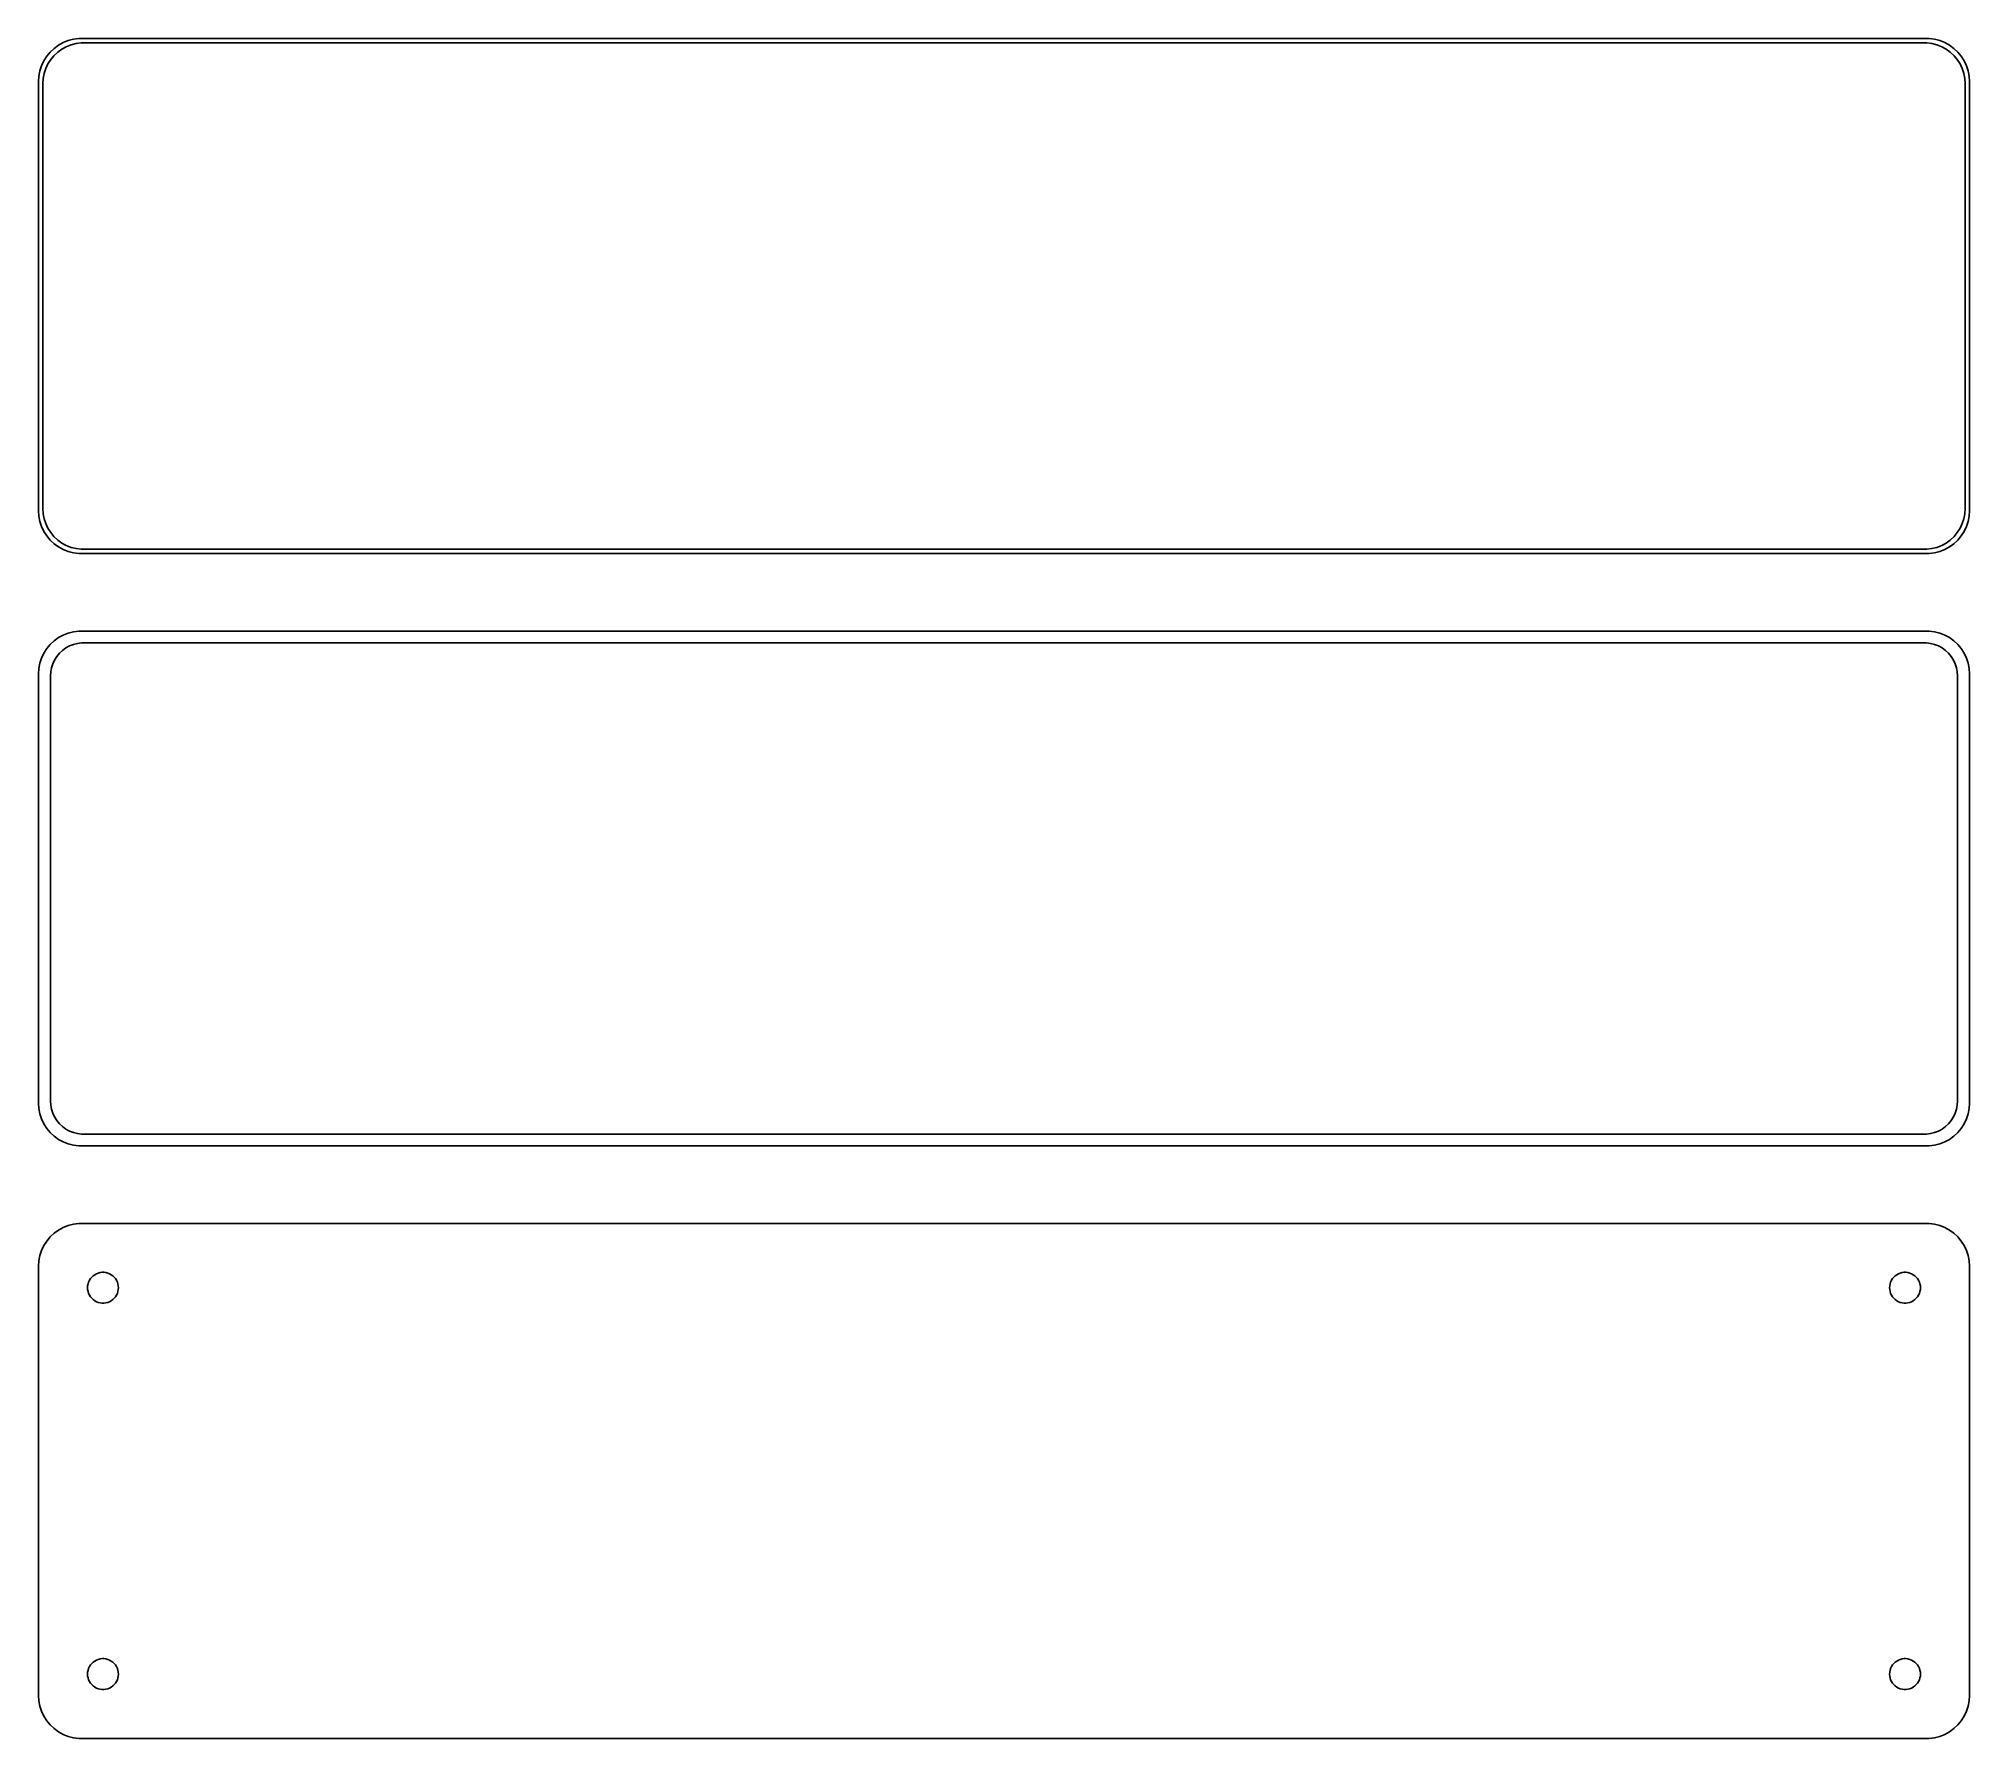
# Model space of a CAD drawing. Header units: metres. Extents: x -112 to 112, y 108 to 306.
import ezdxf

# ---------------------------------------------------------------- set-up
doc = ezdxf.new("R2010")
doc.units = ezdxf.units.M

msp = doc.modelspace()

# ---------------------------------------------------------------- linework, layer by layer
for p, q in [((-111.545, 303.939), (-111.882, 303.409)), ((-111.145, 304.423), (-111.545, 303.939)), ((-110.687, 304.853), (-111.145, 304.423)), ((-111.093, 303.542), (-110.713, 304.002)), ((-110.713, 304.002), (-110.278, 304.41)), ((-110.179, 305.222), (-110.687, 304.853)), ((-110.278, 304.41), (-109.795, 304.761)), ((-109.629, 305.524), (-110.179, 305.222)), ((-109.795, 304.761), (-109.272, 305.048)), ((-109.045, 305.755), (-109.629, 305.524)), ((-109.272, 305.048), (-108.718, 305.268)), ((-108.437, 305.911), (-109.045, 305.755)), ((-108.718, 305.268), (-108.14, 305.416)), ((-107.814, 305.99), (-108.437, 305.911)), ((-108.14, 305.416), (-107.548, 305.491)), ((107.814, 305.99), (-107.814, 305.99)), ((-107.548, 305.491), (107.548, 305.491)), ((107.548, 305.491), (108.14, 305.416)), ((108.437, 305.911), (107.814, 305.99)), ((108.14, 305.416), (108.718, 305.268)), ((109.045, 305.755), (108.437, 305.911)), ((108.718, 305.268), (109.272, 305.048)), ((109.629, 305.524), (109.045, 305.755)), ((109.272, 305.048), (109.795, 304.761)), ((110.179, 305.222), (109.629, 305.524)), ((109.795, 304.761), (110.278, 304.41)), ((110.687, 304.853), (110.179, 305.222)), ((110.278, 304.41), (110.713, 304.002)), ((111.145, 304.423), (110.687, 304.853)), ((110.713, 304.002), (111.093, 303.542)), ((111.545, 303.939), (111.145, 304.423)), ((111.882, 303.409), (111.545, 303.939)), ((-112.461, 301.627), (-112.5, 301)), ((-112.343, 302.243), (-112.461, 301.627)), ((-112.149, 302.841), (-112.343, 302.243)), ((-111.882, 303.409), (-112.149, 302.841)), ((-111.963, 301.345), (-111.851, 301.931)), ((-111.851, 301.931), (-111.666, 302.499)), ((-111.666, 302.499), (-111.412, 303.038)), ((-111.412, 303.038), (-111.093, 303.542)), ((111.093, 303.542), (111.412, 303.038)), ((111.412, 303.038), (111.666, 302.499)), ((111.666, 302.499), (111.851, 301.931)), ((111.851, 301.931), (111.963, 301.345)), ((112.149, 302.841), (111.882, 303.409)), ((112.343, 302.243), (112.149, 302.841)), ((112.461, 301.627), (112.343, 302.243)), ((112.5, 301), (112.461, 301.627)), ((-112.5, 301), (-112.5, 251)), ((-112, 300.75), (-111.963, 301.345)), ((-112, 251.25), (-112, 300.75)), ((111.963, 301.345), (112, 300.75)), ((112, 300.75), (112, 251.25)), ((112.5, 251), (112.5, 301)), ((-112.5, 251), (-112.461, 250.373)), ((-112.461, 250.373), (-112.343, 249.757)), ((-112.343, 249.757), (-112.149, 249.159)), ((-111.963, 250.655), (-112, 251.25)), ((-111.851, 250.069), (-111.963, 250.655)), ((-111.666, 249.501), (-111.851, 250.069)), ((111.851, 250.069), (111.666, 249.501)), ((111.963, 250.655), (111.851, 250.069)), ((112, 251.25), (111.963, 250.655)), ((112.149, 249.159), (112.343, 249.757)), ((112.343, 249.757), (112.461, 250.373)), ((112.461, 250.373), (112.5, 251)), ((-112.149, 249.159), (-111.882, 248.591)), ((-111.882, 248.591), (-111.545, 248.061)), ((-111.412, 248.962), (-111.666, 249.501)), ((-111.545, 248.061), (-111.145, 247.577)), ((-111.093, 248.458), (-111.412, 248.962)), ((-111.145, 247.577), (-110.687, 247.147)), ((-110.713, 247.998), (-111.093, 248.458)), ((-110.278, 247.59), (-110.713, 247.998)), ((-109.795, 247.239), (-110.278, 247.59)), ((110.278, 247.59), (109.795, 247.239)), ((110.713, 247.998), (110.278, 247.59)), ((110.687, 247.147), (111.145, 247.577)), ((111.093, 248.458), (110.713, 247.998)), ((111.412, 248.962), (111.093, 248.458)), ((111.145, 247.577), (111.545, 248.061)), ((111.666, 249.501), (111.412, 248.962)), ((111.545, 248.061), (111.882, 248.591)), ((111.882, 248.591), (112.149, 249.159)), ((-110.687, 247.147), (-110.179, 246.778)), ((-110.179, 246.778), (-109.629, 246.476)), ((-109.272, 246.952), (-109.795, 247.239)), ((-109.629, 246.476), (-109.045, 246.245)), ((-108.718, 246.732), (-109.272, 246.952)), ((-109.045, 246.245), (-108.437, 246.089)), ((-108.14, 246.584), (-108.718, 246.732)), ((-108.437, 246.089), (-107.814, 246.01)), ((-107.548, 246.509), (-108.14, 246.584)), ((-107.814, 246.01), (107.814, 246.01)), ((107.548, 246.509), (-107.548, 246.509)), ((108.14, 246.584), (107.548, 246.509)), ((107.814, 246.01), (108.437, 246.089)), ((108.718, 246.732), (108.14, 246.584)), ((108.437, 246.089), (109.045, 246.245)), ((109.272, 246.952), (108.718, 246.732)), ((109.045, 246.245), (109.629, 246.476)), ((109.795, 247.239), (109.272, 246.952)), ((109.629, 246.476), (110.179, 246.778)), ((110.179, 246.778), (110.687, 247.147)), ((-109.629, 236.524), (-110.179, 236.222)), ((-109.045, 236.755), (-109.629, 236.524)), ((-108.437, 236.911), (-109.045, 236.755)), ((-107.814, 236.99), (-108.437, 236.911)), ((107.814, 236.99), (-107.814, 236.99)), ((108.437, 236.911), (107.814, 236.99)), ((109.045, 236.755), (108.437, 236.911)), ((109.629, 236.524), (109.045, 236.755)), ((110.179, 236.222), (109.629, 236.524)), ((-111.882, 234.409), (-112.149, 233.841)), ((-111.545, 234.939), (-111.882, 234.409)), ((-111.145, 235.423), (-111.545, 234.939)), ((-110.687, 235.853), (-111.145, 235.423)), ((-110.179, 236.222), (-110.687, 235.853)), ((-110.641, 233.614), (-110.38, 234.024)), ((-110.38, 234.024), (-110.071, 234.399)), ((-110.071, 234.399), (-109.716, 234.731)), ((-109.716, 234.731), (-109.323, 235.017)), ((-109.323, 235.017), (-108.898, 235.251)), ((-108.898, 235.251), (-108.446, 235.43)), ((-108.446, 235.43), (-107.975, 235.551)), ((-107.975, 235.551), (-107.493, 235.612)), ((-107.493, 235.612), (107.493, 235.612)), ((107.493, 235.612), (107.975, 235.551)), ((107.975, 235.551), (108.446, 235.43)), ((108.446, 235.43), (108.898, 235.251)), ((108.898, 235.251), (109.323, 235.017)), ((109.323, 235.017), (109.716, 234.731)), ((109.716, 234.731), (110.071, 234.399)), ((110.071, 234.399), (110.38, 234.024)), ((110.687, 235.853), (110.179, 236.222)), ((110.38, 234.024), (110.641, 233.614)), ((111.145, 235.423), (110.687, 235.853)), ((111.545, 234.939), (111.145, 235.423)), ((111.882, 234.409), (111.545, 234.939)), ((112.149, 233.841), (111.882, 234.409)), ((-112.461, 232.627), (-112.5, 232)), ((-112.5, 232), (-112.5, 182)), ((-112.343, 233.243), (-112.461, 232.627)), ((-112.149, 233.841), (-112.343, 233.243)), ((-111.119, 231.75), (-111.089, 232.235)), ((-111.119, 182.25), (-111.119, 231.75)), ((-111.089, 232.235), (-110.998, 232.712)), ((-110.998, 232.712), (-110.848, 233.174)), ((-110.848, 233.174), (-110.641, 233.614)), ((110.641, 233.614), (110.848, 233.174)), ((110.848, 233.174), (110.998, 232.712)), ((110.998, 232.712), (111.089, 232.235)), ((111.089, 232.235), (111.119, 231.75)), ((111.119, 231.75), (111.119, 182.25)), ((112.343, 233.243), (112.149, 233.841)), ((112.461, 232.627), (112.343, 233.243)), ((112.5, 232), (112.461, 232.627)), ((112.5, 182), (112.5, 232)), ((-111.089, 181.765), (-111.119, 182.25)), ((111.119, 182.25), (111.089, 181.765)), ((-112.5, 182), (-112.461, 181.373)), ((-112.461, 181.373), (-112.343, 180.757)), ((-112.343, 180.757), (-112.149, 180.159)), ((-112.149, 180.159), (-111.882, 179.591)), ((-110.998, 181.288), (-111.089, 181.765)), ((-110.848, 180.826), (-110.998, 181.288)), ((-110.641, 180.386), (-110.848, 180.826)), ((-110.38, 179.976), (-110.641, 180.386)), ((110.641, 180.386), (110.38, 179.976)), ((110.848, 180.826), (110.641, 180.386)), ((110.998, 181.288), (110.848, 180.826)), ((111.089, 181.765), (110.998, 181.288)), ((111.882, 179.591), (112.149, 180.159)), ((112.149, 180.159), (112.343, 180.757)), ((112.343, 180.757), (112.461, 181.373)), ((112.461, 181.373), (112.5, 182)), ((-111.882, 179.591), (-111.545, 179.061)), ((-111.545, 179.061), (-111.145, 178.577)), ((-111.145, 178.577), (-110.687, 178.147)), ((-110.687, 178.147), (-110.179, 177.778)), ((-110.071, 179.601), (-110.38, 179.976)), ((-110.179, 177.778), (-109.629, 177.476)), ((-109.716, 179.269), (-110.071, 179.601)), ((-109.323, 178.983), (-109.716, 179.269)), ((-108.898, 178.749), (-109.323, 178.983)), ((-108.446, 178.57), (-108.898, 178.749)), ((-107.975, 178.449), (-108.446, 178.57)), ((-107.493, 178.388), (-107.975, 178.449)), ((107.493, 178.388), (-107.493, 178.388)), ((107.975, 178.449), (107.493, 178.388)), ((108.446, 178.57), (107.975, 178.449)), ((108.898, 178.749), (108.446, 178.57)), ((109.323, 178.983), (108.898, 178.749)), ((109.716, 179.269), (109.323, 178.983)), ((109.629, 177.476), (110.179, 177.778)), ((110.071, 179.601), (109.716, 179.269)), ((110.38, 179.976), (110.071, 179.601)), ((110.179, 177.778), (110.687, 178.147)), ((110.687, 178.147), (111.145, 178.577)), ((111.145, 178.577), (111.545, 179.061)), ((111.545, 179.061), (111.882, 179.591)), ((-109.629, 177.476), (-109.045, 177.245)), ((-109.045, 177.245), (-108.437, 177.089)), ((-108.437, 177.089), (-107.814, 177.01)), ((-107.814, 177.01), (107.814, 177.01)), ((107.814, 177.01), (108.437, 177.089)), ((108.437, 177.089), (109.045, 177.245)), ((109.045, 177.245), (109.629, 177.476)), ((-110.687, 166.853), (-111.145, 166.423)), ((-110.179, 167.222), (-110.687, 166.853)), ((-109.629, 167.524), (-110.179, 167.222)), ((-109.045, 167.755), (-109.629, 167.524)), ((-108.437, 167.911), (-109.045, 167.755)), ((-107.814, 167.99), (-108.437, 167.911)), ((107.814, 167.99), (-107.814, 167.99)), ((108.437, 167.911), (107.814, 167.99)), ((109.045, 167.755), (108.437, 167.911)), ((109.629, 167.524), (109.045, 167.755)), ((110.179, 167.222), (109.629, 167.524)), ((110.687, 166.853), (110.179, 167.222)), ((111.145, 166.423), (110.687, 166.853)), ((-112.149, 164.841), (-112.343, 164.243)), ((-111.882, 165.409), (-112.149, 164.841)), ((-111.545, 165.939), (-111.882, 165.409)), ((-111.145, 166.423), (-111.545, 165.939)), ((111.545, 165.939), (111.145, 166.423)), ((111.882, 165.409), (111.545, 165.939)), ((112.149, 164.841), (111.882, 165.409)), ((112.343, 164.243), (112.149, 164.841)), ((-112.461, 163.627), (-112.5, 163)), ((-112.5, 163), (-112.5, 113)), ((-112.343, 164.243), (-112.461, 163.627)), ((-106.147, 161.887), (-105.964, 162.02)), ((-105.964, 162.02), (-105.766, 162.129)), ((-105.766, 162.129), (-105.556, 162.212)), ((-105.556, 162.212), (-105.337, 162.268)), ((-105.337, 162.268), (-105.113, 162.296)), ((-105.113, 162.296), (-104.887, 162.296)), ((-104.887, 162.296), (-104.663, 162.268)), ((-104.663, 162.268), (-104.444, 162.212)), ((-104.444, 162.212), (-104.234, 162.129)), ((-104.234, 162.129), (-104.036, 162.02)), ((-104.036, 162.02), (-103.853, 161.887)), ((103.853, 161.887), (104.036, 162.02)), ((104.036, 162.02), (104.234, 162.129)), ((104.234, 162.129), (104.444, 162.212)), ((104.444, 162.212), (104.663, 162.268)), ((104.663, 162.268), (104.887, 162.296)), ((104.887, 162.296), (105.113, 162.296)), ((105.113, 162.296), (105.337, 162.268)), ((105.337, 162.268), (105.556, 162.212)), ((105.556, 162.212), (105.766, 162.129)), ((105.766, 162.129), (105.964, 162.02)), ((105.964, 162.02), (106.147, 161.887)), ((112.461, 163.627), (112.343, 164.243)), ((112.5, 163), (112.461, 163.627)), ((112.5, 113), (112.5, 163)), ((-106.8, 160.5), (-106.786, 160.726)), ((-106.786, 160.274), (-106.8, 160.5)), ((-106.786, 160.726), (-106.743, 160.948)), ((-106.743, 160.052), (-106.786, 160.274)), ((-106.743, 160.948), (-106.674, 161.163)), ((-106.674, 159.837), (-106.743, 160.052)), ((-106.674, 161.163), (-106.577, 161.367)), ((-106.577, 159.633), (-106.674, 159.837)), ((-106.577, 161.367), (-106.456, 161.558)), ((-106.456, 161.558), (-106.312, 161.732)), ((-106.312, 161.732), (-106.147, 161.887)), ((-103.853, 161.887), (-103.688, 161.732)), ((-103.688, 161.732), (-103.544, 161.558)), ((-103.544, 161.558), (-103.423, 161.367)), ((-103.423, 161.367), (-103.326, 161.163)), ((-103.326, 159.837), (-103.423, 159.633)), ((-103.326, 161.163), (-103.257, 160.948)), ((-103.257, 160.052), (-103.326, 159.837)), ((-103.257, 160.948), (-103.214, 160.726)), ((-103.214, 160.274), (-103.257, 160.052)), ((-103.214, 160.726), (-103.2, 160.5)), ((-103.2, 160.5), (-103.214, 160.274)), ((103.2, 160.5), (103.214, 160.726)), ((103.214, 160.274), (103.2, 160.5)), ((103.214, 160.726), (103.257, 160.948)), ((103.257, 160.052), (103.214, 160.274)), ((103.257, 160.948), (103.326, 161.163)), ((103.326, 159.837), (103.257, 160.052)), ((103.326, 161.163), (103.423, 161.367)), ((103.423, 159.633), (103.326, 159.837)), ((103.423, 161.367), (103.544, 161.558)), ((103.544, 161.558), (103.688, 161.732)), ((103.688, 161.732), (103.853, 161.887)), ((106.147, 161.887), (106.312, 161.732)), ((106.312, 161.732), (106.456, 161.558)), ((106.456, 161.558), (106.577, 161.367)), ((106.577, 161.367), (106.674, 161.163)), ((106.674, 159.837), (106.577, 159.633)), ((106.674, 161.163), (106.743, 160.948)), ((106.743, 160.052), (106.674, 159.837)), ((106.743, 160.948), (106.786, 160.726)), ((106.786, 160.274), (106.743, 160.052)), ((106.786, 160.726), (106.8, 160.5)), ((106.8, 160.5), (106.786, 160.274)), ((-106.456, 159.442), (-106.577, 159.633)), ((-106.312, 159.268), (-106.456, 159.442)), ((-106.147, 159.113), (-106.312, 159.268)), ((-105.964, 158.98), (-106.147, 159.113)), ((-105.766, 158.871), (-105.964, 158.98)), ((-105.556, 158.788), (-105.766, 158.871)), ((-105.337, 158.732), (-105.556, 158.788)), ((-105.113, 158.704), (-105.337, 158.732)), ((-104.887, 158.704), (-105.113, 158.704)), ((-104.663, 158.732), (-104.887, 158.704)), ((-104.444, 158.788), (-104.663, 158.732)), ((-104.234, 158.871), (-104.444, 158.788)), ((-104.036, 158.98), (-104.234, 158.871)), ((-103.853, 159.113), (-104.036, 158.98)), ((-103.688, 159.268), (-103.853, 159.113)), ((-103.544, 159.442), (-103.688, 159.268)), ((-103.423, 159.633), (-103.544, 159.442)), ((103.544, 159.442), (103.423, 159.633)), ((103.688, 159.268), (103.544, 159.442)), ((103.853, 159.113), (103.688, 159.268)), ((104.036, 158.98), (103.853, 159.113)), ((104.234, 158.871), (104.036, 158.98)), ((104.444, 158.788), (104.234, 158.871)), ((104.663, 158.732), (104.444, 158.788)), ((104.887, 158.704), (104.663, 158.732)), ((105.113, 158.704), (104.887, 158.704)), ((105.337, 158.732), (105.113, 158.704)), ((105.556, 158.788), (105.337, 158.732)), ((105.766, 158.871), (105.556, 158.788)), ((105.964, 158.98), (105.766, 158.871)), ((106.147, 159.113), (105.964, 158.98)), ((106.312, 159.268), (106.147, 159.113)), ((106.456, 159.442), (106.312, 159.268)), ((106.577, 159.633), (106.456, 159.442)), ((-106.147, 116.887), (-105.964, 117.02)), ((-105.964, 117.02), (-105.766, 117.129)), ((-105.766, 117.129), (-105.556, 117.212)), ((-105.556, 117.212), (-105.337, 117.268)), ((-105.337, 117.268), (-105.113, 117.296)), ((-105.113, 117.296), (-104.887, 117.296)), ((-104.887, 117.296), (-104.663, 117.268)), ((-104.663, 117.268), (-104.444, 117.212)), ((-104.444, 117.212), (-104.234, 117.129)), ((-104.234, 117.129), (-104.036, 117.02)), ((-104.036, 117.02), (-103.853, 116.887)), ((103.853, 116.887), (104.036, 117.02)), ((104.036, 117.02), (104.234, 117.129)), ((104.234, 117.129), (104.444, 117.212)), ((104.444, 117.212), (104.663, 117.268)), ((104.663, 117.268), (104.887, 117.296)), ((104.887, 117.296), (105.113, 117.296)), ((105.113, 117.296), (105.337, 117.268)), ((105.337, 117.268), (105.556, 117.212)), ((105.556, 117.212), (105.766, 117.129)), ((105.766, 117.129), (105.964, 117.02)), ((105.964, 117.02), (106.147, 116.887)), ((-106.8, 115.5), (-106.786, 115.726)), ((-106.786, 115.274), (-106.8, 115.5)), ((-106.786, 115.726), (-106.743, 115.948)), ((-106.743, 115.052), (-106.786, 115.274)), ((-106.743, 115.948), (-106.674, 116.163)), ((-106.674, 114.837), (-106.743, 115.052)), ((-106.674, 116.163), (-106.577, 116.367)), ((-106.577, 114.633), (-106.674, 114.837)), ((-106.577, 116.367), (-106.456, 116.558)), ((-106.456, 116.558), (-106.312, 116.732)), ((-106.312, 116.732), (-106.147, 116.887)), ((-103.853, 116.887), (-103.688, 116.732)), ((-103.688, 116.732), (-103.544, 116.558)), ((-103.544, 116.558), (-103.423, 116.367)), ((-103.423, 116.367), (-103.326, 116.163)), ((-103.326, 114.837), (-103.423, 114.633)), ((-103.326, 116.163), (-103.257, 115.948)), ((-103.257, 115.052), (-103.326, 114.837)), ((-103.257, 115.948), (-103.214, 115.726)), ((-103.214, 115.274), (-103.257, 115.052)), ((-103.214, 115.726), (-103.2, 115.5)), ((-103.2, 115.5), (-103.214, 115.274)), ((103.2, 115.5), (103.214, 115.726)), ((103.214, 115.274), (103.2, 115.5)), ((103.214, 115.726), (103.257, 115.948)), ((103.257, 115.052), (103.214, 115.274)), ((103.257, 115.948), (103.326, 116.163)), ((103.326, 114.837), (103.257, 115.052)), ((103.326, 116.163), (103.423, 116.367)), ((103.423, 114.633), (103.326, 114.837)), ((103.423, 116.367), (103.544, 116.558)), ((103.544, 116.558), (103.688, 116.732)), ((103.688, 116.732), (103.853, 116.887)), ((106.147, 116.887), (106.312, 116.732)), ((106.312, 116.732), (106.456, 116.558)), ((106.456, 116.558), (106.577, 116.367)), ((106.577, 116.367), (106.674, 116.163)), ((106.674, 114.837), (106.577, 114.633)), ((106.674, 116.163), (106.743, 115.948)), ((106.743, 115.052), (106.674, 114.837)), ((106.743, 115.948), (106.786, 115.726)), ((106.786, 115.274), (106.743, 115.052)), ((106.786, 115.726), (106.8, 115.5)), ((106.8, 115.5), (106.786, 115.274)), ((-112.5, 113), (-112.461, 112.373)), ((-106.456, 114.442), (-106.577, 114.633)), ((-106.312, 114.268), (-106.456, 114.442)), ((-106.147, 114.113), (-106.312, 114.268)), ((-105.964, 113.98), (-106.147, 114.113)), ((-105.766, 113.871), (-105.964, 113.98)), ((-105.556, 113.788), (-105.766, 113.871)), ((-105.337, 113.732), (-105.556, 113.788)), ((-105.113, 113.704), (-105.337, 113.732)), ((-104.887, 113.704), (-105.113, 113.704)), ((-104.663, 113.732), (-104.887, 113.704)), ((-104.444, 113.788), (-104.663, 113.732)), ((-104.234, 113.871), (-104.444, 113.788)), ((-104.036, 113.98), (-104.234, 113.871)), ((-103.853, 114.113), (-104.036, 113.98)), ((-103.688, 114.268), (-103.853, 114.113)), ((-103.544, 114.442), (-103.688, 114.268)), ((-103.423, 114.633), (-103.544, 114.442)), ((103.544, 114.442), (103.423, 114.633)), ((103.688, 114.268), (103.544, 114.442)), ((103.853, 114.113), (103.688, 114.268)), ((104.036, 113.98), (103.853, 114.113)), ((104.234, 113.871), (104.036, 113.98)), ((104.444, 113.788), (104.234, 113.871)), ((104.663, 113.732), (104.444, 113.788)), ((104.887, 113.704), (104.663, 113.732)), ((105.113, 113.704), (104.887, 113.704)), ((105.337, 113.732), (105.113, 113.704)), ((105.556, 113.788), (105.337, 113.732)), ((105.766, 113.871), (105.556, 113.788)), ((105.964, 113.98), (105.766, 113.871)), ((106.147, 114.113), (105.964, 113.98)), ((106.312, 114.268), (106.147, 114.113)), ((106.456, 114.442), (106.312, 114.268)), ((106.577, 114.633), (106.456, 114.442)), ((112.461, 112.373), (112.5, 113)), ((-112.461, 112.373), (-112.343, 111.757)), ((-112.343, 111.757), (-112.149, 111.159)), ((-112.149, 111.159), (-111.882, 110.591)), ((-111.882, 110.591), (-111.545, 110.061)), ((111.545, 110.061), (111.882, 110.591)), ((111.882, 110.591), (112.149, 111.159)), ((112.149, 111.159), (112.343, 111.757)), ((112.343, 111.757), (112.461, 112.373)), ((-111.545, 110.061), (-111.145, 109.577)), ((-111.145, 109.577), (-110.687, 109.147)), ((-110.687, 109.147), (-110.179, 108.778)), ((-110.179, 108.778), (-109.629, 108.476)), ((-109.629, 108.476), (-109.045, 108.245)), ((-109.045, 108.245), (-108.437, 108.089)), ((-108.437, 108.089), (-107.814, 108.01)), ((-107.814, 108.01), (107.814, 108.01)), ((107.814, 108.01), (108.437, 108.089)), ((108.437, 108.089), (109.045, 108.245)), ((109.045, 108.245), (109.629, 108.476)), ((109.629, 108.476), (110.179, 108.778)), ((110.179, 108.778), (110.687, 109.147)), ((110.687, 109.147), (111.145, 109.577)), ((111.145, 109.577), (111.545, 110.061))]:
    msp.add_line(p, q)

doc.saveas('drawing.dxf')
